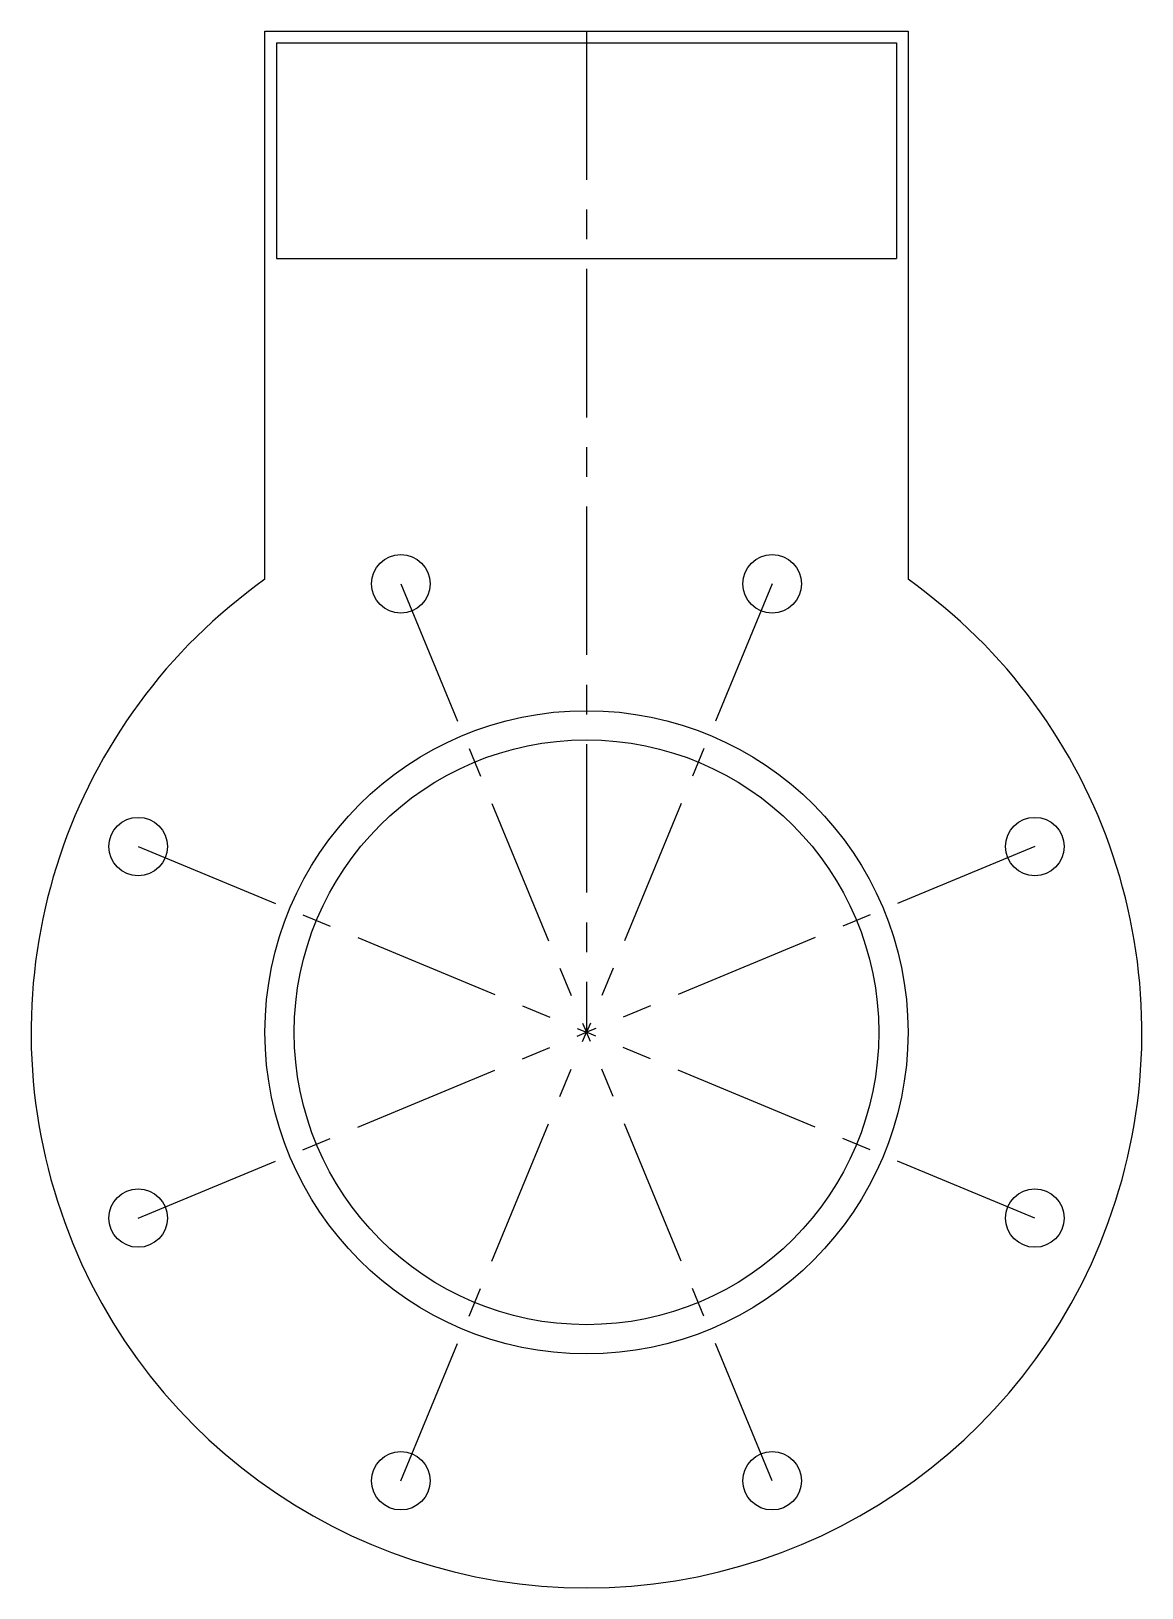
# Model space of a CAD drawing. Header units: millimetres. Extents: x -48 to 48, y -48 to 86.
import ezdxf

# ---------------------------------------------------------------- set-up
doc = ezdxf.new("R2010")
doc.units = ezdxf.units.MM
doc.header["$PDSIZE"] = -1
doc.linetypes.add('CENTERX2', pattern=[20.32, 12.7, -2.54, 2.54, -2.54])

msp = doc.modelspace()

# ---------------------------------------------------------------- linework, layer by layer
at = {"color": 7, "linetype": 'Continuous'}
for p, q in [((-27.5, 85.6), (27.5, 85.6)), ((-27.5, 38.73), (-27.5, 85.6)), ((27.5, 85.6), (27.5, 38.73)), ((-26.5, 84.6), (26.5, 84.6)), ((-26.5, 84.6), (-26.5, 66.15)), ((26.5, 84.6), (26.5, 66.15)), ((-26.5, 66.15), (26.5, 66.15))]:
    msp.add_line(p, q, dxfattribs=at)
at = {"color": 7, "linetype": 'CENTERX2'}
for p in [(0, 85.6), (-15.88, 38.34), (15.88, 38.34), (-38.34, 15.88), (38.34, 15.88), (-38.34, -15.88), (-15.88, -38.34), (38.34, -15.88), (15.88, -38.34)]:
    msp.add_line(p, (0, 0), dxfattribs=at)
at = {"color": 7, "linetype": 'Continuous'}
for centre, radius in [((-15.88, 38.34), 2.5), ((15.88, 38.34), 2.5), ((0, 0), 27.5), ((0, 0), 25), ((-38.34, 15.88), 2.5), ((38.34, 15.88), 2.5), ((-38.34, -15.88), 2.5), ((38.34, -15.88), 2.5), ((-15.88, -38.34), 2.5), ((15.88, -38.34), 2.5)]:
    msp.add_circle(centre, radius, dxfattribs=at)
msp.add_arc((0, 0), 47.5, 125.3765, 54.6235, dxfattribs=at)
msp.add_point((0, 0), dxfattribs=at)

doc.saveas('drawing.dxf')
